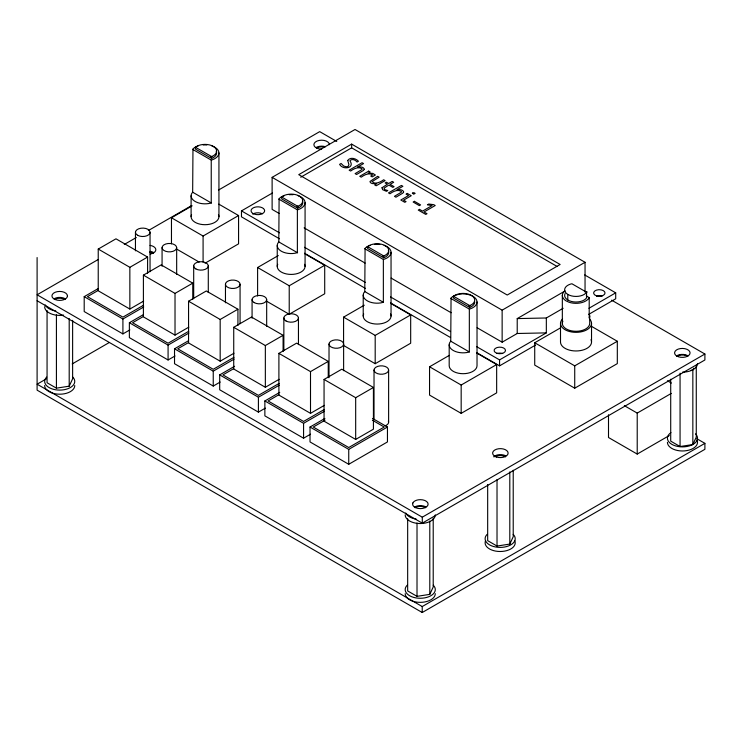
<?xml version="1.0" encoding="UTF-8"?>
<svg xmlns="http://www.w3.org/2000/svg" width="742" height="742" viewBox="0 0 742 742"><rect width="100%" height="100%" fill="white"/><g stroke="black" fill="none" stroke-linecap="round" stroke-linejoin="round"><path stroke-width="1.11" d="M586.254 295.77L589.148 297.663A13.69 7.902 0 0 1 568.901 302.189L566.118 300.9A13.69 7.902 0 0 1 564.328 291.337M589.352 318.04L589.704 316.12A13.69 7.902 0 0 0 589.315 314.07M47.061 310.546L47.061 382.761L56.42 388.159L69.201 386.183L72.623 378.8L72.623 320.349M407.664 518.732L407.664 590.947L417.013 596.345L429.794 594.37L433.217 586.996L433.217 518.222M487.67 484.498L487.67 540.658L497.019 546.056L509.8 544.081L513.223 536.707L513.223 470.224M670.712 379.227L670.712 441.128L680.062 446.526L692.842 444.551L692.842 370.045L693.705 368.199M692.842 444.551L696.274 437.168L696.274 366.103M192.66 149.365L211.238 160.087L211.238 202.928L208.623 203.558A13.912 8.032 0 0 1 191.575 193.718L192.66 192.206L192.966 148.938A13.912 8.032 0 0 1 198.058 145.998M278.797 199.097L297.375 209.819L297.375 252.66L294.76 253.291A13.912 8.032 0 0 1 277.712 243.45L278.797 241.929L279.103 198.67A13.912 8.032 0 0 1 284.195 195.73M364.776 248.728L383.354 259.459L383.354 302.3L380.729 302.922A13.912 8.032 0 0 1 363.691 293.081L364.776 291.569L365.083 248.31A13.912 8.032 0 0 1 370.175 245.37M450.746 298.367L469.334 309.099L469.334 351.931L466.709 352.561A13.912 8.032 0 0 1 449.661 342.721L450.746 341.209L451.053 297.941A13.912 8.032 0 0 1 458.352 294.416M143.651 301.076L129.85 309.043L98.232 290.79L98.232 249.062L115.975 238.822L147.593 257.075L147.593 273.297M98.232 259.496L37.1 294.797L422.291 517.183L704.9 354.027L704.9 359.981L422.291 523.147L37.1 300.751M124.285 244.452L136.315 237.514M148.335 230.567L191.427 205.692M218.491 190.073L319.709 131.631L336.757 141.481M171.467 243.821L171.467 217.777L192.169 205.822M279.122 213.436L272.119 209.392L272.119 177.357L355.028 129.488L585.048 262.288L585.048 292.042M98.232 249.062L129.85 267.315L147.593 257.075M129.859 329.893L122.912 333.909L84.198 311.557L84.198 296.652L98.102 288.629M98.269 290.391L87.426 296.652L122.912 317.14L143.614 305.194M351.643 144.115L298.738 174.658L507.231 295.028L560.136 264.486L351.643 144.115L351.643 147.834L557.131 266.471M279.484 238.794L241.475 216.84L241.475 210.886L272.509 192.966M300.733 177.227L351.643 147.834M171.467 217.777L203.085 236.03L238.572 215.542L238.572 243.849L205.052 263.206M188.811 327.148L175.019 335.115L143.401 316.862L143.401 275.143L161.144 264.894L192.762 283.147L192.762 299.378M84.198 296.652L122.912 319.004L143.762 306.975M143.401 275.143L175.019 293.396L192.762 283.147M175.029 355.975L168.082 359.981L129.368 337.629L129.368 322.733L143.262 314.71M143.438 316.472L132.595 322.733L168.082 343.221L188.783 331.266M46.125 378.986L37.1 384.198L422.226 606.548L704.9 443.354L704.9 449.309L422.226 612.512L37.1 390.153L37.1 257.539M72.187 363.942L109.269 342.526M233.98 353.229L220.179 361.196L188.561 342.943L188.561 301.215L206.304 290.975L237.922 309.228L237.922 325.45M257.604 296.002L257.604 267.51L278.306 255.554M129.368 322.733L168.082 345.086L188.922 333.047M188.561 301.215L220.179 319.468L237.922 309.228M220.189 382.047L213.242 386.063L174.528 363.71L174.528 348.805L188.431 340.782M188.598 342.544L177.755 348.805L213.242 369.293L233.943 357.347M257.604 267.51L289.222 285.763L324.708 265.274L324.708 293.767L289.222 314.256L266.499 301.141M279.15 379.301L265.348 387.268L233.73 369.015L233.73 327.296L251.473 317.047L283.092 335.301L283.092 351.532M174.528 348.805L213.242 371.158L234.092 359.119M233.73 327.296L265.348 345.549L283.092 335.301M265.358 408.119L258.411 412.135L219.697 389.782L219.697 374.886L234.583 366.288M233.767 368.626L222.925 374.886L258.411 395.375L279.113 383.419M324.31 405.373L310.508 413.34L278.899 395.087L278.899 353.368L296.642 343.129L328.252 361.382L328.252 377.604M390.923 303.497L410.678 314.905L410.678 343.221L375.192 363.71L343.574 345.457L343.574 317.14L364.276 305.194M219.697 374.886L258.411 397.23L279.252 385.2M278.899 353.368L310.508 371.621L328.252 361.382M343.574 317.14L375.192 335.393L410.678 314.905M310.527 434.2L303.571 438.207L264.866 415.863L264.866 400.958L279.753 392.36M278.927 394.698L268.085 400.958L303.571 421.447L324.273 409.491M324.059 379.45L341.802 369.201L373.421 387.454L373.421 429.173L355.678 439.422L324.059 421.168L324.059 379.45L355.678 397.703L373.421 387.454M264.866 400.958L303.571 423.311L324.421 411.272M272.119 177.357L502.139 310.156L585.048 262.288M372.567 418.442L387.454 427.03L387.454 441.935L348.74 464.288L310.026 441.935L310.026 427.03L324.913 418.442M325.079 420.204L313.254 427.03L348.74 447.519L384.226 427.03L372.401 420.204M476.893 353.136L496.658 364.545L496.658 392.861L461.172 413.35L429.553 395.096L429.553 366.78L449.272 355.399M477.134 327.76L502.139 342.192L517.22 333.492L517.22 318.587L565.098 290.947M517.22 318.587L546.335 317.984L563.15 308.273M476.549 346.607L499.561 359.889L546.335 332.88L546.335 317.984M588.916 308.301L615.702 292.84L615.702 298.794L588.666 314.404M310.026 427.03L348.74 449.383L387.454 427.03M429.553 366.78L461.172 385.033L496.658 364.545M591.309 326.248L617.316 341.264L617.316 363.617L574.725 388.196L534.722 365.101L534.722 342.758L560.47 327.89M476.549 352.571L499.561 365.852L535.603 345.039M534.722 342.758L574.725 365.852L617.316 341.264M608.505 414.741L608.505 437.502L637.22 454.076L637.22 413.099L671.297 393.399M637.22 454.076L669.293 435.535M195.545 147.306L195.545 149.161L211.591 158.426L213.232 157.703A11.612 6.706 0 0 0 216.237 151.22M281.682 197.029L281.682 198.893L297.728 208.159L299.369 207.426A11.612 6.706 0 0 0 302.374 200.952M367.652 246.669L367.652 248.533L383.697 257.799L385.339 257.066A11.612 6.706 0 0 0 388.344 250.592M453.631 296.308L453.631 298.173L469.677 307.429L471.318 306.706A11.612 6.706 0 0 0 474.722 301.966M211.238 160.087L211.971 159.91A13.912 8.032 0 0 0 211.971 145.998M297.375 209.819L298.108 209.643A13.912 8.032 0 0 0 298.108 195.73M383.354 259.459L384.087 259.283A13.912 8.032 0 0 0 384.087 245.37M469.334 309.099L470.066 308.922A13.912 8.032 0 0 0 476.967 301.261A13.912 8.032 0 0 0 467.859 294.416M690.719 370.379L692.842 370.045M517.22 333.492L546.335 332.88M667.429 380.776L671.399 383.058M584.687 274.93L615.702 292.84M611.612 300.167L704.9 354.027M696.766 438.661L704.9 443.354M624.347 405.67L637.22 413.099M304.127 227.868L365.129 263.095M391.127 278.102L451.136 312.744M241.475 210.886L279.484 232.83M304.498 247.272L365.518 282.498M390.524 296.939L450.542 331.591M304.498 253.226L365.518 288.462M390.524 302.894L450.542 337.554M218.807 204.133L238.572 215.542M304.943 253.866L324.708 265.274M192.66 192.206L211.461 203.058M278.584 241.809L297.598 252.781M364.776 291.569L383.354 302.3M450.533 341.088L469.334 351.931M176.41 248.941L199.134 262.056M680.062 373.17L680.062 446.526M591.532 323.382L591.532 342.006M589.704 316.12L589.704 323.568A13.69 7.902 0 0 1 573.918 331.192A13.69 7.902 0 0 1 562.881 321.156M589.204 297.468L589.204 317.956M586.551 292.218L586.551 297.802L585.744 298.859A11.39 6.576 0 0 1 571.414 301.456A11.39 6.576 0 0 1 565.089 293.591M574.725 365.852L574.725 388.196M567.778 294.398A11.39 6.576 0 0 0 585.744 293.275L586.941 291.708L586.774 292.339L571.943 283.778L570.561 284.084A11.39 6.576 0 0 0 567.778 294.398L567.778 299.981M562.334 295.26L562.334 323.197M560.507 323.382L560.507 342.006A15.508 8.96 0 0 0 578.046 350.892A15.508 8.96 0 0 0 591.003 339.688M509.8 471.875L509.8 544.081M502.139 310.156L502.139 342.192M499.561 359.889L499.561 365.852M497.019 479.582L497.019 546.056M477.023 301.966L477.023 365.667A13.912 8.032 0 0 1 463.101 373.699A13.912 8.032 0 0 1 449.188 365.667L449.188 344.798M469.677 305.565L469.677 307.429M461.172 385.033L461.172 413.35M429.794 521.014L429.794 594.37M422.291 517.183L422.291 523.147M422.226 606.548L422.226 612.512M417.013 522.989L417.013 596.345M391.043 252.326L391.043 316.027M388.623 370.035A7.299 4.211 0 0 1 377.678 373.69A7.299 4.211 0 0 1 377.678 366.39A7.299 4.211 0 0 1 388.623 370.035L388.623 422.189M383.697 255.934L383.697 257.799M375.192 335.393L375.192 363.71M374.024 370.035L374.024 419.87M363.218 295.168L363.218 316.027M355.678 397.703L355.678 439.422M348.74 449.383L348.74 464.288M343.62 344.056A7.299 4.211 0 0 1 332.666 347.71A7.299 4.211 0 0 1 332.666 340.411A7.299 4.211 0 0 1 343.62 344.056L343.62 370.712M329.021 344.056L329.021 377.669M310.508 371.621L310.508 413.34M305.073 202.687L305.073 266.387M303.571 423.311L303.571 438.207M298.451 317.984L298.451 344.64M297.728 206.295L297.728 208.159M289.222 285.763L289.222 314.256M283.852 317.984L283.852 350.428M277.239 245.528L277.239 266.387M266.675 299.638L266.675 326.295M265.348 345.549L265.348 387.268M258.411 397.23L258.411 412.135M252.076 299.638L252.076 318.179M240.065 284.269A7.299 4.211 0 0 1 229.111 287.915A7.299 4.211 0 0 1 229.111 280.615A7.299 4.211 0 0 1 240.065 284.269L240.065 323.67M225.466 284.269L225.466 302.81M220.179 319.468L220.179 361.196M218.936 152.954L218.936 216.655M213.242 371.158L213.242 386.063M211.591 156.562L211.591 158.426M208.289 265.924L208.289 292.58M203.085 236.03L203.085 262.074M193.69 265.924L193.69 298.377M191.102 195.795L191.102 216.655M176.67 247.67A7.299 4.211 0 0 1 165.716 251.315A7.299 4.211 0 0 1 165.716 244.016A7.299 4.211 0 0 1 176.67 247.67L176.67 274.327M175.019 293.396L175.019 335.115M168.082 345.086L168.082 359.981M162.071 247.67L162.071 266.211M150.051 232.302L150.051 271.711M135.452 232.302L135.452 250.842M129.85 267.315L129.85 309.043M122.912 319.004L122.912 333.909M69.201 318.559L69.201 386.183M56.42 314.803L56.42 388.159M150.088 245.398A7.754 4.48 0 0 1 155.829 249.72A7.754 4.48 0 0 1 150.088 254.042M321.638 149.151A7.754 4.48 0 0 1 313.885 144.671A7.754 4.48 0 0 1 321.638 140.192A7.754 4.48 0 0 1 329.392 144.671M150.088 251.352A7.754 4.48 0 0 1 153.566 252.512M676.834 355.696A7.754 4.48 0 0 1 687.806 355.696M316.157 147.463A7.754 4.48 0 0 1 325.515 146.749M54.194 298.701A7.754 4.48 0 0 1 65.166 298.701M493.653 456.831A7.754 4.48 0 0 1 505.849 455.903M414.871 506.934A7.754 4.48 0 0 1 418.349 505.784L420.362 505.627A7.754 4.48 0 0 1 425.843 506.934M388.372 421.104A7.299 4.211 0 0 1 384.977 425.843M304.591 264.31A13.912 8.032 0 0 1 291.152 274.419A13.912 8.032 0 0 1 277.712 264.31M390.57 313.949A13.912 8.032 0 0 1 377.131 324.059A13.912 8.032 0 0 1 363.691 313.949M218.463 214.577A13.912 8.032 0 0 1 205.015 224.696A13.912 8.032 0 0 1 191.575 214.577M459.502 294.203A13.912 8.032 0 0 1 462.201 293.943M463.101 293.925A13.912 8.032 0 0 1 466.709 294.203M374.413 244.443A13.912 8.032 0 0 1 379.848 244.443M289.334 194.719A13.912 8.032 0 0 1 292.969 194.719M203.206 144.996A13.912 8.032 0 0 1 206.833 144.996M589.454 318.902A15.508 8.96 0 0 1 576.015 332.342A15.508 8.96 0 0 1 562.584 318.902M252.744 214.113A6.789 3.914 0 0 1 262.325 213.761M496.954 353.544A5.704 3.293 0 0 1 502.649 353.544M596.475 296.086A5.704 3.293 0 0 1 602.179 296.086M54.352 299.518A7.568 4.369 0 0 1 65.064 299.518M63.608 315.1A15.053 8.691 0 0 1 44.65 306.706M55.808 311A15.053 8.691 0 0 1 45.169 304.86M494.812 456.812A7.568 4.369 0 0 1 505.515 456.812M414.889 507.667A7.568 4.369 0 0 1 425.593 507.667M435.294 514.855A15.053 8.691 0 0 1 420.241 523.546A15.053 8.691 0 0 1 405.188 514.855M416.345 519.159A15.053 8.691 0 0 1 405.698 513.01M316.574 148.131A7.568 4.369 0 0 1 323.883 146.999M149.773 252.252A7.568 4.369 0 0 1 153.167 253.384M677.121 356.29A7.568 4.369 0 0 1 687.825 356.29M697.526 363.478A15.053 8.691 0 0 1 682.473 372.169M74.766 385.515A15.053 8.691 0 0 1 59.712 394.206A15.053 8.691 0 0 1 44.65 385.515M72.744 377.075A15.053 8.691 0 0 1 59.712 390.107A15.053 8.691 0 0 1 46.672 377.075M435.294 593.665A15.053 8.691 0 0 1 420.241 602.356A15.053 8.691 0 0 1 405.188 593.665M433.282 585.225A15.053 8.691 0 0 1 420.241 598.265A15.053 8.691 0 0 1 407.2 585.225M697.016 440.034A15.053 8.691 0 0 1 684.439 450.904A15.053 8.691 0 0 1 667.42 442.288M695.514 433.838A15.053 8.691 0 0 1 691.461 445.163A15.053 8.691 0 0 1 671.519 444.152A15.053 8.691 0 0 1 670.944 432.605M514.707 540.556A15.053 8.691 0 0 1 500.164 551.501A15.053 8.691 0 0 1 485.62 540.556M513.204 534.37A15.053 8.691 0 0 1 500.164 547.401A15.053 8.691 0 0 1 487.123 534.37M372.196 181.54C374.506 185.138 381.212 181.771 383.623 179.759L385.117 180.621L376.175 185.778L374.682 184.925L376.648 183.793L372.094 183.552L370.434 182.634L369.998 181.456L377.659 176.318L379.153 177.18L372.196 181.54M347.72 160.448L348.935 164.659L348.165 166.291A2.606 1.503 0 0 1 346.041 166.727L343.694 166.023L341.116 163.481L339.595 164.362C342.702 170.224 355.177 168.369 349.983 160.931L350.187 160.393C352.302 158.5 355.576 160.031 357.06 162.025L358.442 161.218C355.91 158.361 350.196 156.785 347.72 160.448M412.394 193.152L413.646 194.228L415.149 193.365L413.841 192.614L412.394 193.152M381.991 187.782L382.64 189.702L386.489 191.325L387.806 190.564L384.848 189.646L384.013 188.171L388.854 185.073L392.833 187.374L394.076 186.659L390.097 184.359L393.696 182.282L392.212 181.419L388.613 183.497L386.378 182.207L385.135 182.931L387.37 184.22L381.991 187.782M67.439 295.91L67.179 297.069A7.754 4.48 0 0 1 61.688 300.232L59.685 300.389A7.754 4.48 0 0 1 51.931 295.91A7.754 4.48 0 0 1 59.685 291.43A7.754 4.48 0 0 1 67.439 295.91M412.867 502.983L412.608 504.143A7.754 4.48 0 0 0 420.362 508.622A7.754 4.48 0 0 0 428.115 504.143A7.754 4.48 0 0 0 420.362 499.663L418.349 499.82A7.754 4.48 0 0 0 412.867 502.983M364.285 169.25L363.487 170.419L356.605 174.481L355.112 173.619L361.864 169.584A1.892 1.094 0 0 0 361.938 168.61C358.182 166.44 353.739 168.749 350.641 171.04L349.148 170.178L362.068 162.721L363.552 163.583L357.625 167.006C359.805 166.857 363.589 166.551 364.285 169.25M403.62 191.965L402.823 193.133L395.94 197.196L394.456 196.333L401.209 192.289A1.892 1.094 0 0 0 401.274 191.325C397.526 189.145 393.084 191.464 389.977 193.755L388.493 192.892L401.403 185.435L402.897 186.298L396.961 189.72C399.15 189.572 402.934 189.266 403.62 191.965M195.35 147.194L194.96 147.741L196.806 146.35A11.612 6.706 0 0 1 213.232 146.35A11.612 6.706 0 0 1 213.232 155.839L210.821 156.905L211.776 156.673L195.35 147.194M281.487 196.927L281.097 197.474L282.943 196.083A11.612 6.706 0 0 1 299.369 196.083A11.612 6.706 0 0 1 299.369 205.571L296.958 206.628L297.913 206.406L281.487 196.927M367.466 246.557L367.067 247.114L368.913 245.723A11.612 6.706 0 0 1 385.339 245.723A11.612 6.706 0 0 1 385.339 255.202L382.937 256.268L383.892 256.046L367.466 246.557M453.445 296.197L453.047 296.744L454.892 295.362A11.612 6.706 0 0 1 471.318 295.362A11.612 6.706 0 0 1 471.318 304.841L468.916 305.908L469.862 305.676L453.445 296.197M368.681 171.133L359.749 176.299L361.233 177.153C364.378 174.843 369.034 172.45 372.772 174.862L370.731 176.04L372.169 176.874L375.387 175.01L372.836 173.405L368.217 173.127L370.175 171.996L368.681 171.133M407.284 193.421L406.05 194.144L408.527 195.573L400.828 200.015L404.807 202.316L406.05 201.592L403.555 200.164L411.253 195.712L407.284 193.421M414.388 201.323L413.146 202.037L419.351 205.617L420.593 204.903L414.388 201.323M419.499 209.365L418.256 210.079L425.769 214.419L427.012 213.705L424.025 211.98L435.211 205.525L433.718 204.662L428.746 204.022L427.401 204.801L432.122 205.58L422.541 211.118L419.499 209.365M263.493 208.567L262.325 207.797A6.789 3.914 0 0 0 253.374 207.797A6.789 3.914 0 0 0 252.197 212.917L253.365 213.687A6.789 3.914 0 0 0 262.316 213.696A6.789 3.914 0 0 0 263.493 208.567M676.834 356.067A7.754 4.48 0 0 0 689.81 354.064A7.754 4.48 0 0 0 680.312 348.582A7.754 4.48 0 0 0 676.834 356.067M496.491 456.989A7.754 4.48 0 0 0 508.122 453.112A7.754 4.48 0 0 0 496.491 449.235A7.754 4.48 0 0 0 496.491 456.989M137.595 235.279A7.299 4.211 0 0 0 149.81 233.396A7.299 4.211 0 0 0 140.869 228.23A7.299 4.211 0 0 0 137.595 235.279M195.823 268.901A7.299 4.211 0 0 0 208.038 267.009A7.299 4.211 0 0 0 199.097 261.852A7.299 4.211 0 0 0 195.823 268.901M285.995 320.961A7.299 4.211 0 0 0 298.21 319.069A7.299 4.211 0 0 0 289.269 313.912A7.299 4.211 0 0 0 285.995 320.961M254.218 302.615A7.299 4.211 0 0 0 266.424 300.723A7.299 4.211 0 0 0 257.493 295.566A7.299 4.211 0 0 0 254.218 302.615M496.954 353.285A5.704 3.293 0 0 0 505.506 350.437A5.704 3.293 0 0 0 496.954 347.59A5.704 3.293 0 0 0 496.954 353.285M596.475 295.826A5.704 3.293 0 0 0 605.027 292.979A5.704 3.293 0 0 0 596.475 290.122A5.704 3.293 0 0 0 596.475 295.826"/></g></svg>
